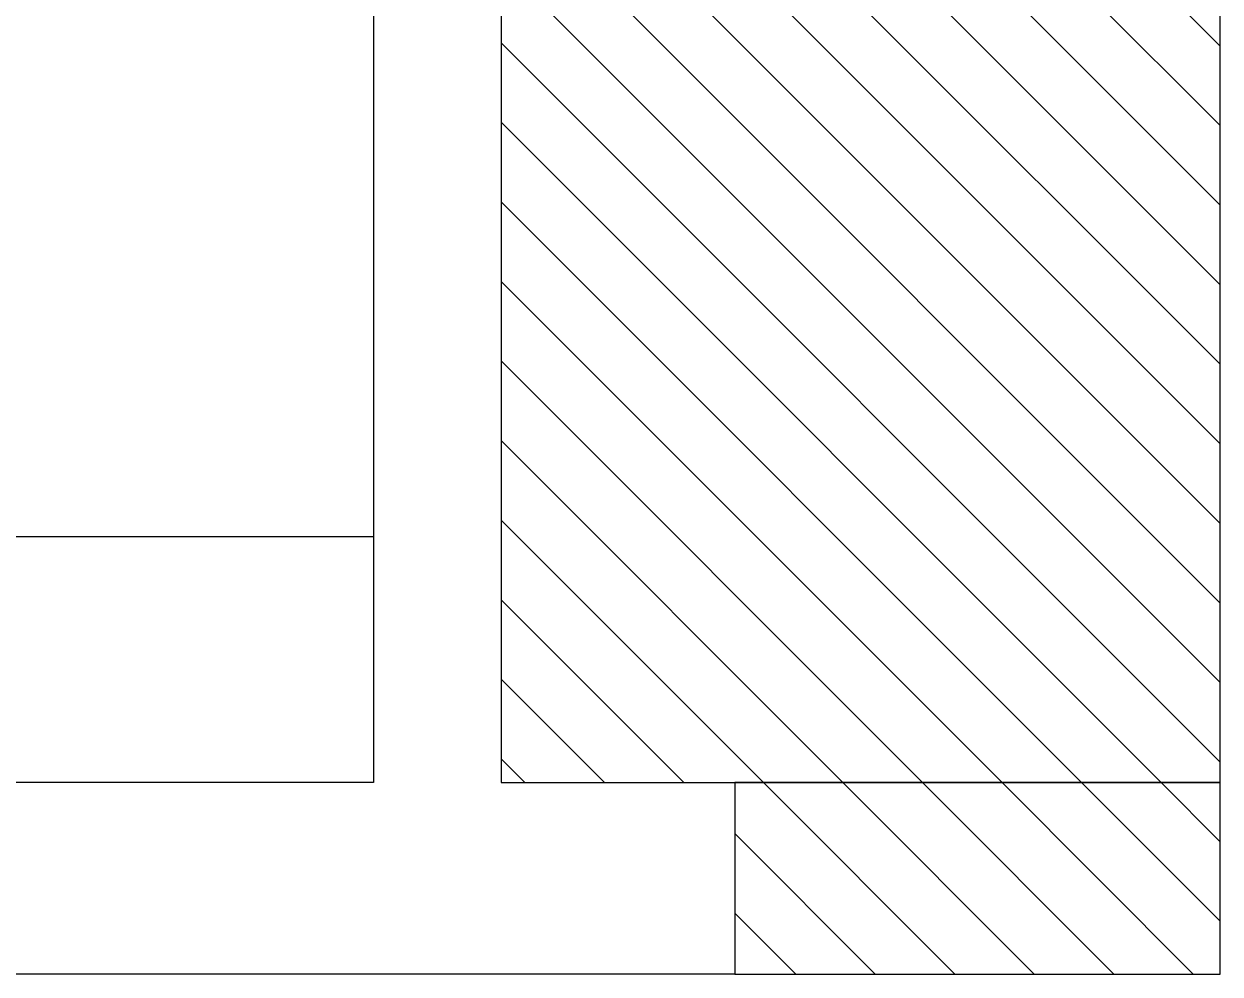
# Model space of a CAD drawing. Extents: x -30 to 1202, y 231 to 898.
# Drawn here: x 107.36 to 124.25, y 419.35 to 432.76 of the extents above; entities that cross this region are included whole.
import ezdxf

# ---------------------------------------------------------------- set-up
doc = ezdxf.new("R2010")
doc.units = 0
doc.header["$LTSCALE"] = 0.04
for name, color, linetype in [('PISO', 1, 'CONTINUOUS'), ('PISOS', 1, 'CONTINUOUS'), ('PISOS1', 3, 'CONTINUOUS')]:
    doc.layers.add(name, color=color, linetype=linetype)

msp = doc.modelspace()

# ---------------------------------------------------------------- linework, layer by layer
at = {"layer": 'PISO'}
for p, q in [((112.298, 437), (112.298, 422.055)), ((112.298, 425.525), (99.339, 425.525))]:
    msp.add_line(p, q, dxfattribs=at)
at = {"layer": 'PISOS'}
for p, q in [((124.247, 427.957), (115.149, 437.055)), ((124.247, 429.079), (116.272, 437.055)), ((124.247, 430.202), (117.394, 437.055)), ((124.247, 431.324), (118.517, 437.055)), ((124.247, 432.447), (119.639, 437.055)), ((124.247, 426.834), (114.097, 436.984)), ((124.247, 425.711), (114.097, 435.861)), ((124.247, 424.589), (114.097, 434.739)), ((124.247, 423.466), (114.097, 433.616)), ((124.247, 422.344), (114.097, 432.494)), ((123.414, 422.055), (114.097, 431.371)), ((122.291, 422.055), (114.097, 430.249)), ((121.169, 422.055), (114.097, 429.126)), ((120.046, 422.055), (114.097, 428.004)), ((118.924, 422.055), (114.097, 426.881)), ((117.801, 422.055), (114.097, 425.759)), ((116.679, 422.055), (114.097, 424.636)), ((115.556, 422.055), (114.097, 423.514)), ((114.434, 422.055), (114.097, 422.391)), ((112.298, 422.055), (99.339, 422.055)), ((120.501, 419.355), (117.801, 422.055)), ((121.624, 419.355), (118.924, 422.055)), ((122.746, 419.355), (120.046, 422.055)), ((123.869, 419.355), (121.169, 422.055)), ((124.247, 420.099), (122.291, 422.055)), ((124.247, 421.221), (123.414, 422.055)), ((119.379, 419.355), (117.397, 421.336)), ((118.256, 419.355), (117.397, 420.214)), ((117.397, 419.355), (99.339, 419.355))]:
    msp.add_line(p, q, dxfattribs=at)
at = {"layer": 'PISOS1'}
for points in [[(114.097, 437.055), (114.097, 422.055), (124.247, 422.055), (124.247, 437.055)], [(117.397, 422.055), (117.397, 419.355), (124.247, 419.355), (124.247, 422.055)]]:
    msp.add_lwpolyline(points, close=True, dxfattribs=at)

doc.saveas('drawing.dxf')
